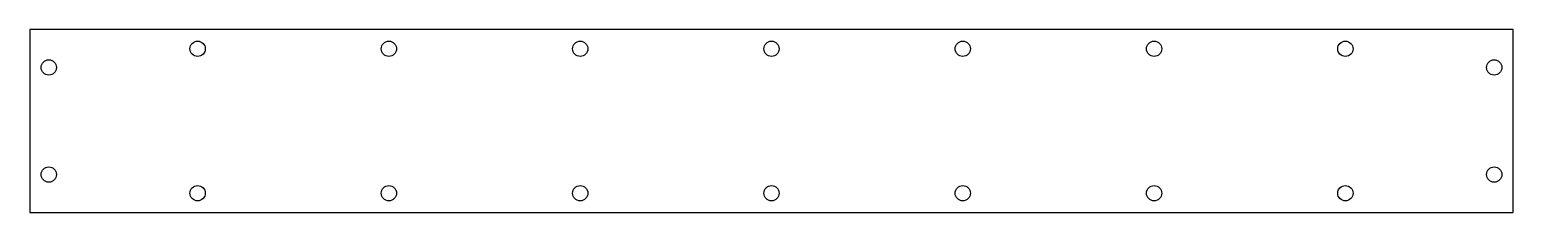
# Model space of a CAD drawing. Header units: millimetres. Extents: x -97 to 97, y -12 to 12.
import ezdxf

# ---------------------------------------------------------------- set-up
doc = ezdxf.new("R2010")
doc.units = ezdxf.units.MM

msp = doc.modelspace()

# ---------------------------------------------------------------- linework, layer by layer
at = {"color": 7, "linetype": 'Continuous', "lineweight": 25}
for p, q in [((-96.95, 11.95), (-96.95, -11.95)), ((96.95, 11.95), (-96.95, 11.95)), ((96.95, -11.95), (96.95, 11.95)), ((-96.95, -11.95), (96.95, -11.95))]:
    msp.add_line(p, q, dxfattribs=at)
for centre in [(-75, 9.45), (-50, 9.45), (-25, 9.45), (0, 9.45), (25, 9.45), (50, 9.45), (75, 9.45), (-94.45, 7), (94.45, 7), (-94.45, -7), (94.45, -7), (-75, -9.45), (-50, -9.45), (-25, -9.45), (0, -9.45), (25, -9.45), (50, -9.45), (75, -9.45)]:
    msp.add_circle(centre, 1, dxfattribs=at)

doc.saveas('drawing.dxf')
